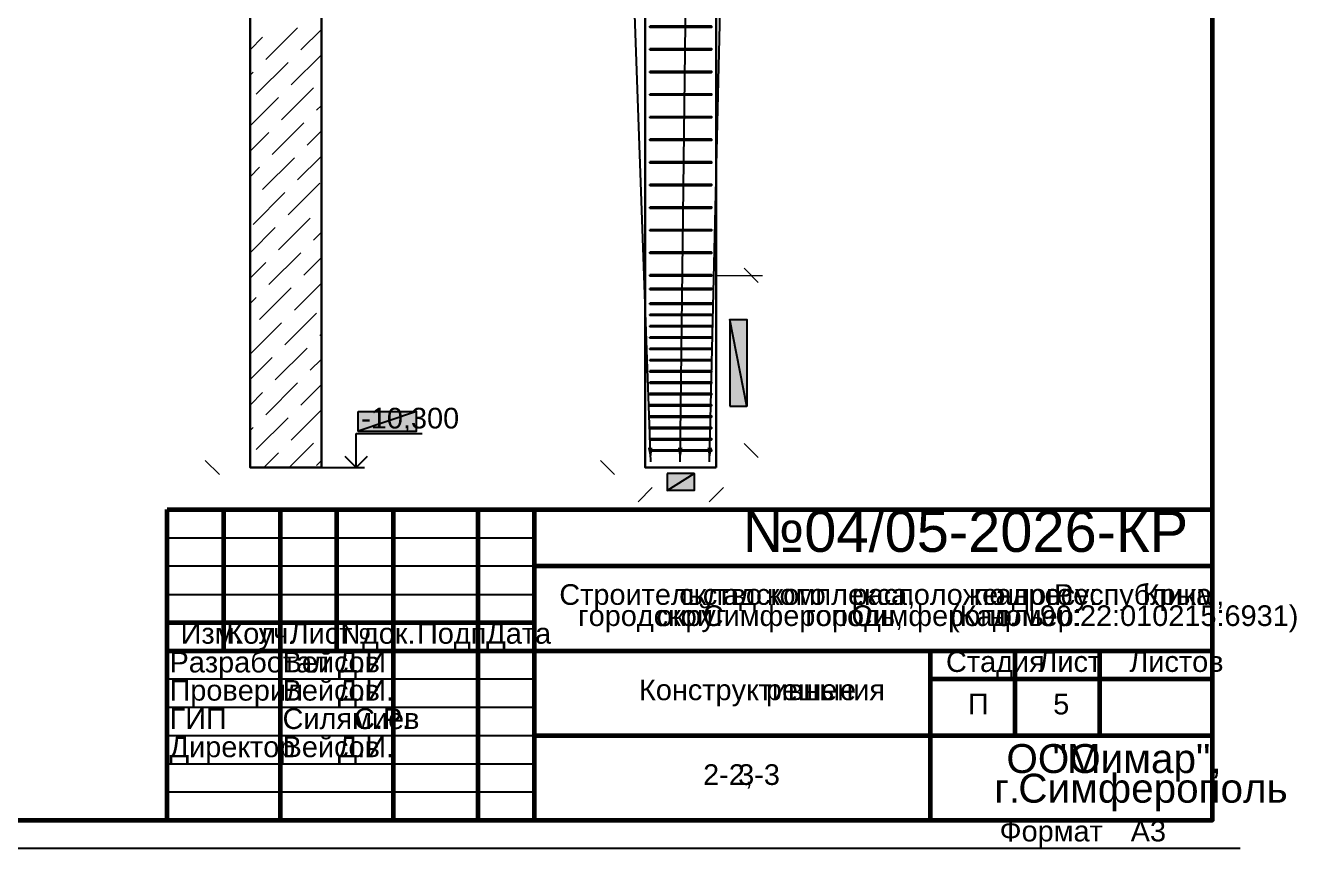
# Model space of a CAD drawing. Extents: x 8 to 21351, y 0 to 420.
# Drawn here: x 10036.1 to 10260.9, y 0.1 to 145.8 of the extents above; entities that cross this region are included whole.
import ezdxf

# ---------------------------------------------------------------- set-up
doc = ezdxf.new("R2010")
doc.units = 0
for name, color, linetype in [('PDF_ВЫНОСКИ', 7, 'Continuous'), ('TEY_REVIEW_AXIS', 7, 'Continuous'), ('TEY_REVIEW_LEADER', 7, 'Continuous')]:
    doc.layers.add(name, color=color, linetype=linetype)
doc.styles.add('TEYPDFCAD_TEXT', font='arial.ttf')
doc.dimstyles.new('TEYPDFCAD_SCALE_1', dxfattribs={"dimtxt": 2.5, "dimasz": 2.5, "dimexe": 1.25, "dimexo": 0.75, "dimtad": 1, "dimdsep": 46, "dimtxsty": 'Standard', "dimcen": 0.09, "dimadec": 0, "dimazin": 0, "dimtfac": 1, "dimtofl": 0, "dimtmove": 0, "dimatfit": 3, "dimfxl": 1, "dimarcsym": 0})

msp = doc.modelspace()

# ---------------------------------------------------------------- hatches: boundary and pattern name
at = {"true_color": 0xffffff}
h = msp.add_hatch(color=0, dxfattribs=at)
h.paths.add_polyline_path([(10160.7, 78.38), (10163.7, 78.38), (10160.7, 93.7)])
h.paths.add_polyline_path([(10163.7, 78.38), (10160.7, 93.7), (10163.7, 93.7)])
h = msp.add_hatch(color=0, dxfattribs=at)
h.paths.add_polyline_path([(10094.95, 77.45), (10105.24, 77.45), (10094.95, 73.94)])
h.paths.add_polyline_path([(10105.24, 77.45), (10094.95, 73.94), (10105.24, 73.94)])
h = msp.add_hatch(color=0, dxfattribs=at)
h.paths.add_polyline_path([(10149.58, 66.48), (10149.58, 63.48), (10154.39, 66.48)])
h.paths.add_polyline_path([(10149.58, 63.48), (10154.39, 66.48), (10154.39, 63.48)])

# ---------------------------------------------------------------- linework, layer by layer
at = {"lineweight": 5}
for p, q in [((10078.59, 139.74), (10084.2, 145.35)), ((10084.77, 141.44), (10088.41, 145.08)), ((10075.8, 141.46), (10078.02, 143.68)), ((10083.08, 135.25), (10088.41, 140.59)), ((10075.8, 136.97), (10076.35, 137.5)), ((10076.9, 133.58), (10082.53, 139.19)), ((10075.8, 127.99), (10080.83, 133.01)), ((10081.38, 129.07), (10087.01, 134.7)), ((10087.57, 130.77), (10088.41, 131.61)), ((10079.71, 122.91), (10085.32, 128.52)), ((10075.8, 123.49), (10079.14, 126.83)), ((10085.89, 124.59), (10088.41, 127.11)), ((10078.02, 116.73), (10083.65, 122.34)), ((10084.2, 118.43), (10088.41, 122.62)), ((10075.8, 119), (10077.47, 120.67)), ((10082.53, 112.25), (10088.14, 117.86)), ((10076.35, 110.55), (10081.96, 116.18)), ((10080.83, 106.07), (10086.44, 111.68)), ((10075.8, 105.54), (10080.26, 110)), ((10087.01, 107.76), (10088.41, 109.16)), ((10075.8, 101.05), (10078.59, 103.82)), ((10079.14, 99.91), (10084.77, 105.52)), ((10085.32, 101.58), (10088.41, 104.67)), ((10077.47, 93.73), (10083.08, 99.34)), ((10083.65, 95.4), (10088.41, 100.18)), ((10075.8, 96.56), (10076.9, 97.64)), ((10081.96, 89.24), (10087.57, 94.85)), ((10075.8, 87.57), (10081.38, 93.15)), ((10088.14, 90.91), (10088.41, 91.19)), ((10080.26, 83.06), (10085.89, 88.67)), ((10075.8, 83.08), (10079.71, 86.99)), ((10086.44, 84.75), (10088.41, 86.7)), ((10078.59, 76.88), (10084.2, 82.51)), ((10084.77, 78.57), (10088.41, 82.21)), ((10075.8, 78.59), (10078.02, 80.81)), ((10083.08, 72.39), (10088.41, 77.72)), ((10075.8, 74.1), (10076.35, 74.63)), ((10076.9, 70.72), (10082.53, 76.33)), ((10078.23, 67.54), (10080.83, 70.15)), ((10082.72, 67.54), (10087.01, 71.84)), ((10087.57, 67.9), (10088.41, 68.75))]:
    msp.add_line(p, q, dxfattribs=at)
at = {"color": 7, "lineweight": 5}
for p, q in [((10158.07, 101.54), (10166.45, 101.54)), ((10163.19, 102.79), (10165.71, 100.29)), ((10165.71, 100.29), (10163.19, 102.79)), ((10163.19, 71.8), (10165.71, 69.3)), ((10067.88, 68.79), (10070.4, 66.29)), ((10137.77, 68.79), (10140.27, 66.29)), ((10146.94, 63.99), (10144.44, 61.47)), ((10157.03, 61.47), (10159.53, 63.99))]:
    msp.add_line(p, q, dxfattribs=at)
at = {"color": 0, "lineweight": 0, "true_color": 0xffffff}
msp.add_line((10094.95, 73.94), (10105.24, 73.94), dxfattribs=at)
at = {"color": 7, "lineweight": 25}
for p, q in [((10088.41, 67.54), (10096.05, 67.54)), ((10092.56, 69.53), (10094.55, 67.54)), ((10094.55, 67.54), (10096.56, 69.53))]:
    msp.add_line(p, q, dxfattribs=at)
at = {"color": 0, "true_color": 0xffffff}
for points in [[(10160.7, 78.38), (10163.7, 78.38), (10160.7, 93.7)], [(10163.7, 78.38), (10160.7, 93.7), (10163.7, 93.7)], [(10094.95, 77.45), (10105.24, 77.45), (10094.95, 73.94)], [(10105.24, 77.45), (10094.95, 73.94), (10105.24, 73.94)], [(10149.58, 66.48), (10149.58, 63.48), (10154.39, 66.48)], [(10149.58, 63.48), (10154.39, 66.48), (10154.39, 63.48)]]:
    msp.add_lwpolyline(points, close=True, dxfattribs=at)
at = {"layer": 'TEY_REVIEW_AXIS', "lineweight": 60}
for p, q in [((10061.11, 60.09), (10246.1, 60.09)), ((10061.11, 5.1), (10061.11, 60.09)), ((10071.1, 60.09), (10071.1, 35.09)), ((10081.11, 60.09), (10081.11, 5.1)), ((10091.1, 60.09), (10091.1, 35.09)), ((10101.09, 60.09), (10101.09, 5.1)), ((10116.1, 60.09), (10116.1, 5.1)), ((10126.11, 5.1), (10126.11, 60.09)), ((10246.1, 5.1), (10246.1, 60.09)), ((10126.11, 50.1), (10246.1, 50.1)), ((10061.11, 40.09), (10126.11, 40.09)), ((10061.11, 35.09), (10246.1, 35.09)), ((10196.11, 35.09), (10196.11, 5.1)), ((10196.11, 30.1), (10246.1, 30.1)), ((10126.11, 20.09), (10246.1, 20.09)), ((10061.11, 5.1), (10246.1, 5.1))]:
    msp.add_line(p, q, dxfattribs=at)
at = {"layer": 'TEY_REVIEW_AXIS', "lineweight": 25}
for p, q in [((10061.11, 55.1), (10126.11, 55.1)), ((10061.11, 50.1), (10126.11, 50.1)), ((10061.11, 45.08), (10126.11, 45.08)), ((10061.11, 30.1), (10126.11, 30.1)), ((10061.11, 25.1), (10126.11, 25.1)), ((10061.11, 20.09), (10126.11, 20.09)), ((10061.11, 15.09), (10126.11, 15.09)), ((10061.11, 10.1), (10126.11, 10.1)), ((10250.99, 0.08), (9831.11, 0.08))]:
    msp.add_line(p, q, dxfattribs=at)
at = {"layer": 'TEY_REVIEW_AXIS', "lineweight": 60}
msp.add_lwpolyline([(9851.11, 5.1), (10246.1, 5.1), (10246.1, 292.08), (9851.11, 292.08)], close=True, dxfattribs=at)
at = {"layer": 'TEY_REVIEW_AXIS', "lineweight": 30}
for points in [[(10088.41, 67.54), (10088.41, 237.55), (10075.8, 237.55), (10075.8, 67.54)], [(10158.28, 67.54), (10158.28, 237.55), (10145.69, 237.55), (10145.69, 67.54)]]:
    msp.add_lwpolyline(points, close=True, dxfattribs=at)
at = {"layer": 'TEY_REVIEW_LEADER', "color": 7, "lineweight": 25}
for p, q in [((10094.55, 67.54), (10094.55, 73.53)), ((10094.55, 73.53), (10106.26, 73.53))]:
    msp.add_line(p, q, dxfattribs=at)
at = {"layer": 'TEY_REVIEW_LEADER', "lineweight": 60}
for p, q in [((10211.09, 35.09), (10211.09, 20.09)), ((10226.1, 35.09), (10226.1, 20.09))]:
    msp.add_line(p, q, dxfattribs=at)
at = {"layer": 'TEY_REVIEW_LEADER', "color": 7, "lineweight": 30}
for points in [[(10146.54, 145.63), (10157.46, 145.63), (10157.46, 145.46), (10146.54, 145.46)], [(10146.54, 141.63), (10157.46, 141.63), (10157.46, 141.46), (10146.54, 141.46)], [(10146.54, 137.63), (10157.46, 137.63), (10157.46, 137.46), (10146.54, 137.46)], [(10146.54, 133.63), (10157.46, 133.63), (10157.46, 133.46), (10146.54, 133.46)], [(10146.54, 129.62), (10157.46, 129.62), (10157.46, 129.46), (10146.54, 129.46)], [(10146.54, 125.62), (10157.46, 125.62), (10157.46, 125.45), (10146.54, 125.45)], [(10146.54, 121.62), (10157.46, 121.62), (10157.46, 121.45), (10146.54, 121.45)], [(10146.54, 117.62), (10157.46, 117.62), (10157.46, 117.45), (10146.54, 117.45)], [(10146.54, 113.62), (10157.46, 113.62), (10157.46, 113.45), (10146.54, 113.45)], [(10146.54, 109.62), (10157.46, 109.62), (10157.46, 109.45), (10146.54, 109.45)], [(10146.54, 105.62), (10157.46, 105.62), (10157.46, 105.45), (10146.54, 105.45)], [(10146.54, 101.62), (10157.46, 101.62), (10157.46, 101.45), (10146.54, 101.45)], [(10146.54, 99.23), (10157.46, 99.23), (10157.46, 99.06), (10146.54, 99.06)], [(10146.54, 96.63), (10157.46, 96.63), (10157.46, 96.46), (10146.54, 96.46)], [(10146.54, 94.61), (10157.46, 94.61), (10157.46, 94.47), (10146.54, 94.47)], [(10146.54, 92.63), (10157.46, 92.63), (10157.46, 92.46), (10146.54, 92.46)], [(10146.54, 90.61), (10157.46, 90.61), (10157.46, 90.47), (10146.54, 90.47)], [(10146.54, 88.62), (10157.46, 88.62), (10157.46, 88.46), (10146.54, 88.46)], [(10146.54, 86.61), (10157.46, 86.61), (10157.46, 86.47), (10146.54, 86.47)], [(10146.54, 84.62), (10157.46, 84.62), (10157.46, 84.45), (10146.54, 84.45)], [(10146.54, 82.61), (10157.46, 82.61), (10157.46, 82.47), (10146.54, 82.47)], [(10146.54, 80.62), (10157.46, 80.62), (10157.46, 80.45), (10146.54, 80.45)], [(10146.54, 78.61), (10157.46, 78.61), (10157.46, 78.46), (10146.54, 78.46)], [(10146.54, 76.62), (10157.46, 76.62), (10157.46, 76.45), (10146.54, 76.45)], [(10146.54, 74.61), (10157.46, 74.61), (10157.46, 74.46), (10146.54, 74.46)], [(10146.54, 72.62), (10157.46, 72.62), (10157.46, 72.45), (10146.54, 72.45)], [(10146.54, 70.61), (10157.46, 70.61), (10157.46, 70.46), (10146.54, 70.46)]]:
    msp.add_lwpolyline(points, close=True, dxfattribs=at)

# ---------------------------------------------------------------- texts
at = {"color": 7, "style": 'TEYPDFCAD_TEXT'}
for s, height, p in [('№04/05-2026-КР', 7.3201, (10162.88, 52.6)), ('складского', 3.658, (10151.72, 43.22)), ('комплекса,', 3.658, (10167.24, 43.22)), ('расположенного', 3.6583, (10182.22, 43.22)), ('по', 3.658, (10203.82, 43.22)), ('адресу:', 3.658, (10207.69, 43.22)), ('Республика', 3.658, (10218.02, 43.22)), ('городской', 3.658, (10133.84, 39.48)), ('Симферополь,', 3.6583, (10155.87, 39.48)), ('Симферополь', 3.6583, (10182.2, 39.48)), ('(Кад.', 3.658, (10199.65, 39.48)), ('90:22:010215:6931)', 3.6583, (10215.52, 39.48)), ('округ', 3.658, (10147.71, 39.48)), ('город', 3.658, (10174.04, 39.48)), ('номер:', 3.658, (10206.65, 39.48)), ('уч.', 3.658, (10077.34, 36.34)), ('Лист', 3.658, (10082.8, 36.34)), ('док.', 3.658, (10095.59, 36.34)), ('Подп.', 3.658, (10105.34, 36.34)), ('Разработал', 3.658, (10061.55, 31.26)), ('Вейсов', 3.658, (10081.55, 31.26)), ('Д.И', 3.658, (10091.32, 31.26)), ('Стадия', 3.658, (10198.92, 31.35)), ('Лист', 3.658, (10215.28, 31.35)), ('Проверил', 3.658, (10061.55, 26.27)), ('Вейсов', 3.658, (10081.55, 26.27)), ('Д.И.', 3.658, (10091.32, 26.27)), ('Конструктивные', 3.6583, (10144.61, 26.35)), ('решения', 3.658, (10167.06, 26.35)), ('П', 3.66, (10202.8, 23.83)), ('ГИП', 3.658, (10061.55, 21.25)), ('Силямиев', 3.658, (10081.55, 21.25)), ('С.Р.', 3.658, (10094.18, 21.25)), ('Директор', 3.658, (10061.55, 16.26)), ('Д.И.', 3.658, (10091.32, 16.26)), ('"Мимар",', 5.122, (10217.78, 13.46)), ('2-2,', 3.658, (10155.95, 11.35)), ('3-3', 3.658, (10162.15, 11.35)), ('Симферополь', 5.1223, (10211.71, 8.21)), ('г.', 5.122, (10207.45, 8.21)), ('Формат', 3.658, (10208.41, 1.35))]:
    msp.add_text(s, height=height, dxfattribs=at).set_placement(p)
at = {"layer": 'TEY_REVIEW_LEADER', "color": 7, "style": 'TEYPDFCAD_TEXT'}
for s, height, p in [('-10,300', 3.658, (10095.46, 74.44)), ('Строительство', 3.6583, (10130.51, 43.22)), ('Крым,', 3.658, (10233.72, 43.22)), ('Изм.', 3.658, (10063.52, 36.34)), ('Кол.', 3.658, (10071.61, 36.34)), ('№', 3.66, (10091.73, 36.34)), ('Дата', 3.658, (10117.58, 36.34)), ('Листов', 3.658, (10231.37, 31.35)), ('5', 3.66, (10217.89, 23.83)), ('Вейсов', 3.658, (10081.55, 16.26)), ('ООО', 5.122, (10209.61, 13.46)), ('A3', 3.658, (10231.6, 1.35))]:
    msp.add_text(s, height=height, dxfattribs=at).set_placement(p)

# ---------------------------------------------------------------- leaders
at = {"layer": 'PDF_ВЫНОСКИ', "lineweight": 9, "annotation_type": 0, "has_hookline": 1, "hookline_direction": 0}
for points in [[(10146.68, 68.54), (10140.16, 252.22), (10142.66, 252.22)], [(10151.87, 68.54), (10154.17, 252.22), (10156.67, 252.22)], [(10157.06, 68.54), (10161.31, 245.94), (10163.81, 245.94)]]:
    msp.add_leader(points, dimstyle='TEYPDFCAD_SCALE_1', dxfattribs=at)

doc.saveas('drawing.dxf')
